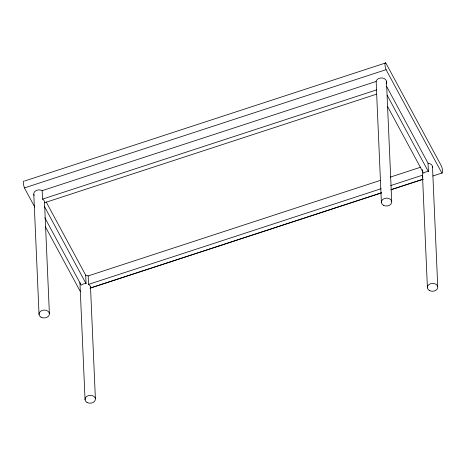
<?xml version="1.0" encoding="UTF-8"?>
<svg xmlns="http://www.w3.org/2000/svg" width="466" height="466" viewBox="0 0 466 466"><rect width="100%" height="100%" fill="white"/><g stroke="black" fill="none" stroke-linecap="round" stroke-linejoin="round"><path stroke-width="0.7" d="M24.82 180.93L385.772 62.898L441.576 166.292A6.507 1.462 71.9 0 1 441.867 173.067L432.879 176.002M34.758 207.079L24.424 187.926L386.069 69.667A6.507 1.462 71.9 0 1 385.772 62.898M34.146 195.423A5.208 3.955 -2.5 0 1 35.824 190.751A5.208 3.955 -2.5 0 1 42.161 190.664L376.167 81.445A5.208 3.955 -2.5 0 1 382.702 78.055A5.208 3.955 -2.5 0 1 386.116 83.344M42.161 190.664L42.534 199.128L376.534 89.903L376.167 81.445M44.491 202.757L376.417 94.214M46.163 201.929L85.692 275.173L88.173 275.924L380.687 180.266M390.368 177.103L420.792 167.154M381.631 192.813L90.497 288.011A5.208 3.955 -2.5 0 0 88.54 284.382L381.054 188.73M390.735 185.567L422.546 175.164L422.301 169.519M89.909 288.157L381.712 192.738M391.393 189.569L423.198 179.171M390.619 189.872L423.122 179.241M386.069 69.667L441.867 173.067M386.46 86.158L428.044 163.216A5.208 3.955 -2.5 0 1 432.483 167.597M387.17 95.256L428.417 171.68A5.208 3.955 -2.5 0 0 423.594 173.259L387.508 106.388M44.474 206.572L86.059 283.631A5.208 3.955 -2.5 0 0 81.235 285.209L44.806 217.704M45.435 226.86L80.228 291.326A6.507 1.462 71.9 0 0 80.49 291.419M432.495 166.566L437.743 286.73M428.044 163.216L428.417 171.68M422.534 176.195L427.415 287.895M386.483 81.305L391.731 201.475M381.404 202.64L376.528 90.94A5.208 3.955 -2.5 0 1 376.534 89.903M90.509 286.98L95.384 398.68M88.173 275.924L88.54 284.382M85.692 275.173L86.059 283.631M79.936 282.582L85.057 399.851M49.379 313.426L44.497 201.726A5.208 3.955 -2.5 0 0 42.534 199.128M33.802 194.427L39.045 314.591M24.424 187.926A6.507 1.462 71.9 0 1 24.133 181.157M422.878 177.185A5.208 3.955 -2.5 0 1 422.546 175.164M41.014 317.189A5.208 3.955 -2.5 0 0 49.367 314.457A5.208 3.955 -2.5 0 0 42.255 310.379A5.208 3.955 -2.5 0 0 41.014 317.189M87.026 402.443A5.208 3.955 -2.5 0 0 95.379 399.712A5.208 3.955 -2.5 0 0 88.26 395.64A5.208 3.955 -2.5 0 0 87.026 402.443M429.378 290.493A5.208 3.955 -2.5 0 0 437.731 287.761A5.208 3.955 -2.5 0 0 430.619 283.683A5.208 3.955 -2.5 0 0 429.378 290.493M383.372 205.238A5.208 3.955 -2.5 0 0 391.72 202.506A5.208 3.955 -2.5 0 0 384.607 198.429A5.208 3.955 -2.5 0 0 383.372 205.238"/></g></svg>
